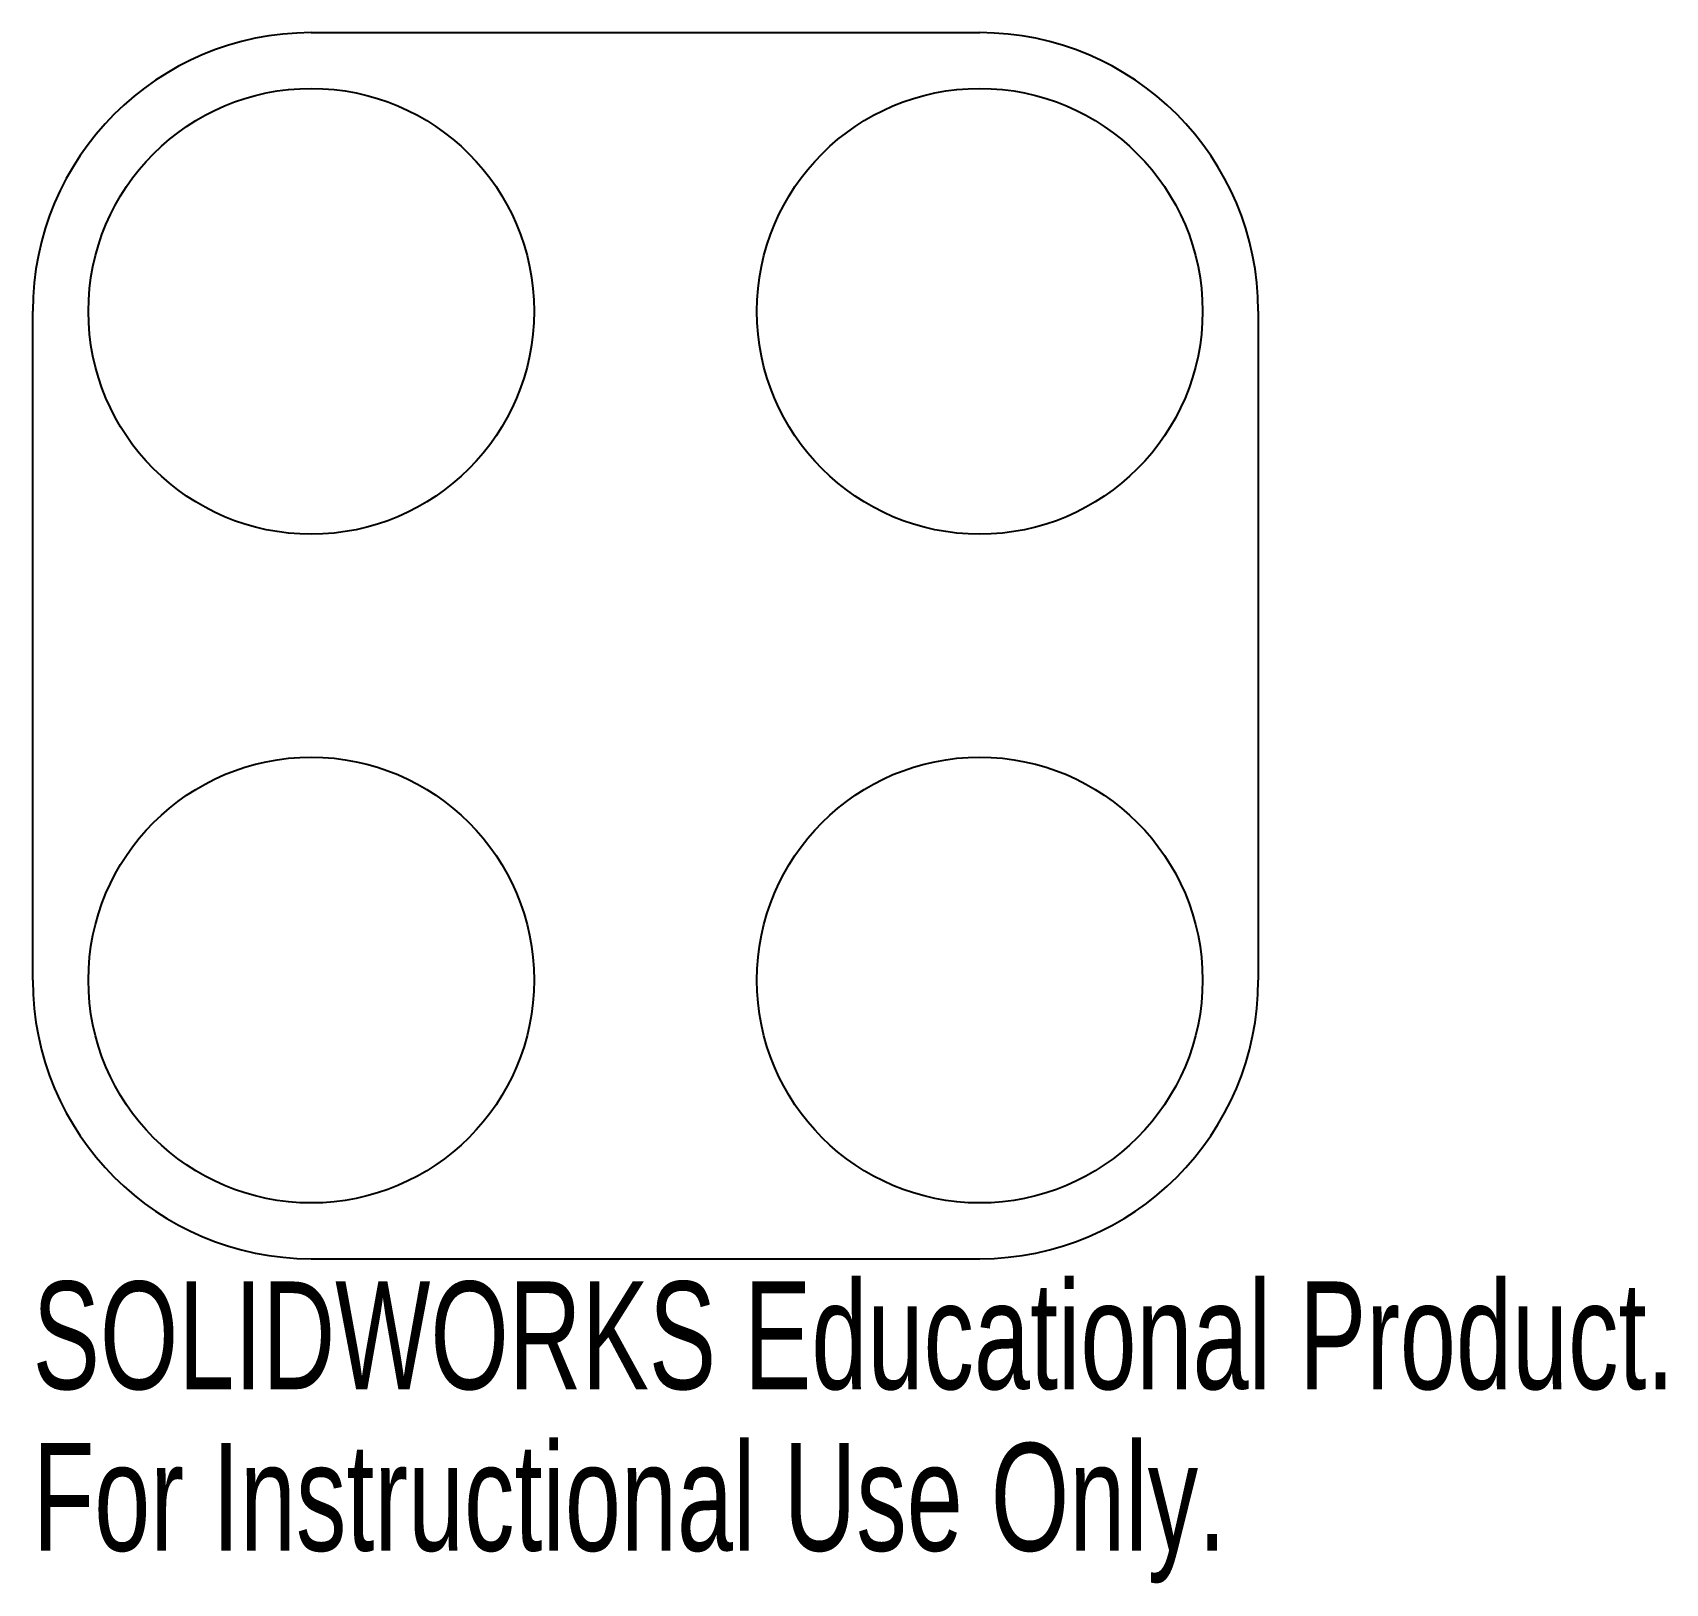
# Model space of a CAD drawing. Header units: inches. Extents: x -3.11 to -0.23, y -1.58 to 1.16.
import ezdxf

# ---------------------------------------------------------------- set-up
doc = ezdxf.new("R2010")
doc.units = ezdxf.units.IN
doc.header["$MEASUREMENT"] = 0
doc.styles.add('SLDTEXTSTYLE0', font='TXT', dxfattribs={"width": 0.7})

msp = doc.modelspace()

# ---------------------------------------------------------------- linework, layer by layer
at = {"color": 7, "linetype": 'Continuous'}
for p, q in [((-2.6197, 1.1626), (-1.4386, 1.1626)), ((-3.1119, 0.6705), (-3.1119, -0.5106)), ((-0.9465, 0.6705), (-0.9465, -0.5106)), ((-2.6197, -1.0028), (-1.4386, -1.0028))]:
    msp.add_line(p, q, dxfattribs=at)
for centre in [(-2.6197, 0.6705), (-1.4386, 0.6705), (-2.6197, -0.5106), (-1.4386, -0.5106)]:
    msp.add_circle(centre, 0.3937, dxfattribs=at)
for centre, start, end in [((-2.6197, 0.6705), 90, 180), ((-1.4386, 0.6705), 0, 90), ((-2.6197, -0.5106), 180, 270), ((-1.4386, -0.5106), 270, 0)]:
    msp.add_arc(centre, 0.4921, start, end, dxfattribs=at)

# ---------------------------------------------------------------- texts
at = {"color": 7, "linetype": 'Continuous', "char_height": 0.1903, "attachment_point": 1, "style": 'SLDTEXTSTYLE0'}
for s, insert in [('SOLIDWORKS Educational Product.', (-3.1119, -1.0429)), ('For Instructional Use Only.', (-3.1119, -1.3283))]:
    msp.add_mtext(s, dxfattribs=dict(at, insert=insert))

doc.saveas('drawing.dxf')
